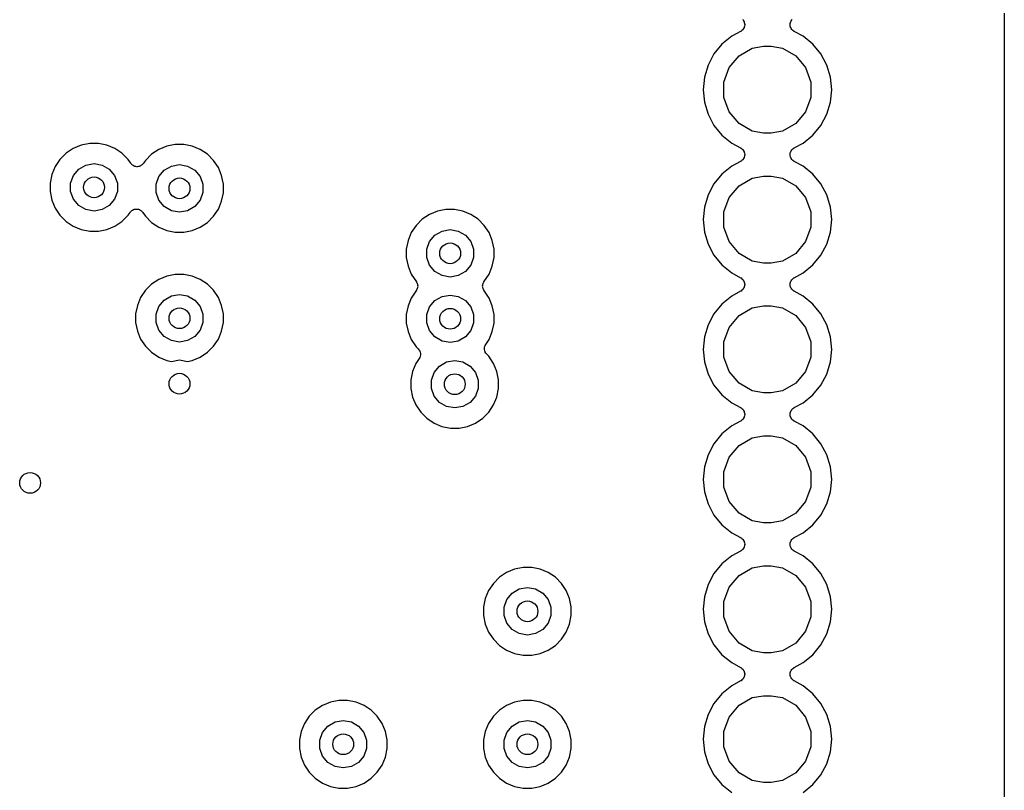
# Model space of a CAD drawing. Extents: x 91.4 to 190.2, y -113.9 to -59.9.
# Drawn here: x 170.28 to 189.52, y -99.35 to -84.28 of the extents above; entities that cross this region are included whole.
import ezdxf

# ---------------------------------------------------------------- set-up
doc = ezdxf.new("R2010")
doc.units = 0
doc.header["$MEASUREMENT"] = 0
doc.layers.add('BLACK', color=7, linetype='CONTINUOUS')

msp = doc.modelspace()

# ---------------------------------------------------------------- linework, layer by layer
at = {"layer": 'BLACK', "linetype": 'CONTINUOUS'}
for p, q in [((189.52, -62.0385), (189.52, -109.157)), ((184.408, -84.2799), (184.41, -84.2841)), ((184.41, -84.2841), (184.414, -84.2874)), ((185.366, -84.2874), (185.37, -84.2841)), ((185.37, -84.2841), (185.372, -84.2799)), ((184.41, -84.4759), (184.408, -84.4801)), ((184.414, -84.4726), (184.41, -84.4759)), ((184.414, -84.2874), (184.424, -84.3061)), ((184.424, -84.4539), (184.414, -84.4726)), ((184.424, -84.3061), (184.435, -84.3241)), ((184.435, -84.4359), (184.424, -84.4539)), ((184.435, -84.3241), (184.436, -84.329)), ((184.436, -84.431), (184.435, -84.4359)), ((184.436, -84.329), (184.439, -84.3333)), ((184.439, -84.4267), (184.436, -84.431)), ((184.439, -84.3333), (184.442, -84.3543)), ((184.442, -84.4057), (184.439, -84.4267)), ((184.442, -84.3543), (184.446, -84.3751)), ((184.446, -84.3849), (184.442, -84.4057)), ((184.446, -84.3751), (184.445, -84.38)), ((184.445, -84.38), (184.446, -84.3849)), ((185.334, -84.3751), (185.338, -84.3543)), ((185.335, -84.38), (185.334, -84.3751)), ((185.334, -84.3849), (185.335, -84.38)), ((185.338, -84.4057), (185.334, -84.3849)), ((185.338, -84.3543), (185.341, -84.3333)), ((185.341, -84.4267), (185.338, -84.4057)), ((185.341, -84.3333), (185.344, -84.329)), ((185.344, -84.431), (185.341, -84.4267)), ((185.344, -84.329), (185.345, -84.3241)), ((185.345, -84.4359), (185.344, -84.431)), ((185.345, -84.3241), (185.356, -84.3061)), ((185.356, -84.4539), (185.345, -84.4359)), ((185.356, -84.3061), (185.366, -84.2874)), ((185.366, -84.4726), (185.356, -84.4539)), ((185.37, -84.4759), (185.366, -84.4726)), ((185.372, -84.4801), (185.37, -84.4759)), ((184.192, -84.6056), (184.002, -84.7618)), ((184.367, -84.5123), (184.192, -84.6056)), ((184.371, -84.5092), (184.367, -84.5123)), ((184.375, -84.5074), (184.371, -84.5092)), ((184.391, -84.4932), (184.375, -84.5074)), ((184.408, -84.4801), (184.391, -84.4932)), ((185.389, -84.4932), (185.372, -84.4801)), ((185.405, -84.5074), (185.389, -84.4932)), ((185.409, -84.5092), (185.405, -84.5074)), ((185.413, -84.5123), (185.409, -84.5092)), ((185.588, -84.6056), (185.413, -84.5123)), ((185.778, -84.7618), (185.588, -84.6056)), ((184.002, -84.7618), (183.846, -84.9522)), ((184.335, -84.9888), (184.595, -84.8389)), ((184.595, -84.8389), (184.816, -84.8)), ((184.816, -84.8), (184.964, -84.8)), ((184.964, -84.8), (185.185, -84.8389)), ((185.185, -84.8389), (185.445, -84.9888)), ((185.934, -84.9522), (185.778, -84.7618)), ((183.846, -84.9522), (183.73, -85.1693)), ((184.143, -85.2184), (184.335, -84.9888)), ((185.445, -84.9888), (185.637, -85.2184)), ((186.05, -85.1693), (185.934, -84.9522)), ((183.73, -85.1693), (183.658, -85.405)), ((184.04, -85.5001), (184.143, -85.2184)), ((185.637, -85.2184), (185.74, -85.5001)), ((186.122, -85.405), (186.05, -85.1693)), ((183.658, -85.405), (183.634, -85.65)), ((186.146, -85.65), (186.122, -85.405)), ((184.04, -85.7999), (184.04, -85.5001)), ((185.74, -85.5001), (185.74, -85.7999)), ((183.634, -85.65), (183.658, -85.895)), ((184.143, -86.0816), (184.04, -85.7999)), ((185.74, -85.7999), (185.637, -86.0816)), ((186.122, -85.895), (186.146, -85.65)), ((183.658, -85.895), (183.73, -86.1307)), ((186.05, -86.1307), (186.122, -85.895)), ((183.73, -86.1307), (183.846, -86.3478)), ((184.335, -86.3112), (184.143, -86.0816)), ((185.637, -86.0816), (185.445, -86.3112)), ((185.934, -86.3478), (186.05, -86.1307)), ((183.846, -86.3478), (184.002, -86.5382)), ((184.595, -86.4611), (184.335, -86.3112)), ((185.445, -86.3112), (185.185, -86.4611)), ((185.778, -86.5382), (185.934, -86.3478)), ((184.002, -86.5382), (184.192, -86.6944)), ((184.816, -86.5), (184.595, -86.4611)), ((184.964, -86.5), (184.816, -86.5)), ((185.185, -86.4611), (184.964, -86.5)), ((185.588, -86.6944), (185.778, -86.5382)), ((171.48, -86.7357), (171.324, -86.8004)), ((171.646, -86.7028), (171.48, -86.7357)), ((171.814, -86.7028), (171.646, -86.7028)), ((171.98, -86.7357), (171.814, -86.7028)), ((172.136, -86.8004), (171.98, -86.7357)), ((173.15, -86.7557), (172.994, -86.8204)), ((173.316, -86.7228), (173.15, -86.7557)), ((173.484, -86.7228), (173.316, -86.7228)), ((173.65, -86.7557), (173.484, -86.7228)), ((173.806, -86.8204), (173.65, -86.7557)), ((184.192, -86.6944), (184.367, -86.7877)), ((185.413, -86.7877), (185.588, -86.6944)), ((171.184, -86.8942), (171.064, -87.0136)), ((171.324, -86.8004), (171.184, -86.8942)), ((172.276, -86.8942), (172.136, -86.8004)), ((172.396, -87.0136), (172.276, -86.8942)), ((172.854, -86.9142), (172.734, -87.0336)), ((172.994, -86.8204), (172.854, -86.9142)), ((173.946, -86.9142), (173.806, -86.8204)), ((174.066, -87.0336), (173.946, -86.9142)), ((184.367, -86.7877), (184.371, -86.7908)), ((184.371, -86.7908), (184.375, -86.7926)), ((184.375, -86.7926), (184.391, -86.8068)), ((184.391, -86.8068), (184.408, -86.8199)), ((184.408, -86.8199), (184.41, -86.8241)), ((184.41, -86.8241), (184.414, -86.8274)), ((184.414, -86.8274), (184.424, -86.8461)), ((184.424, -86.8461), (184.435, -86.8641)), ((184.435, -86.9759), (184.424, -86.9939)), ((184.435, -86.8641), (184.436, -86.869)), ((184.436, -86.971), (184.435, -86.9759)), ((184.436, -86.869), (184.439, -86.8733)), ((184.439, -86.9667), (184.436, -86.971)), ((184.439, -86.8733), (184.442, -86.8943)), ((184.442, -86.9457), (184.439, -86.9667)), ((184.442, -86.8943), (184.446, -86.9151)), ((184.446, -86.9249), (184.442, -86.9457)), ((184.446, -86.9151), (184.445, -86.92)), ((184.445, -86.92), (184.446, -86.9249)), ((185.334, -86.9151), (185.338, -86.8943)), ((185.335, -86.92), (185.334, -86.9151)), ((185.334, -86.9249), (185.335, -86.92)), ((185.338, -86.9457), (185.334, -86.9249)), ((185.338, -86.8943), (185.341, -86.8733)), ((185.341, -86.9667), (185.338, -86.9457)), ((185.341, -86.8733), (185.344, -86.869)), ((185.344, -86.971), (185.341, -86.9667)), ((185.344, -86.869), (185.345, -86.8641)), ((185.345, -86.9759), (185.344, -86.971)), ((185.345, -86.8641), (185.356, -86.8461)), ((185.356, -86.9939), (185.345, -86.9759)), ((185.356, -86.8461), (185.366, -86.8274)), ((185.366, -86.8274), (185.37, -86.8241)), ((185.37, -86.8241), (185.372, -86.8199)), ((185.372, -86.8199), (185.389, -86.8068)), ((185.389, -86.8068), (185.405, -86.7926)), ((185.405, -86.7926), (185.409, -86.7908)), ((185.409, -86.7908), (185.413, -86.7877)), ((170.97, -87.154), (170.906, -87.31)), ((171.064, -87.0136), (170.97, -87.154)), ((171.432, -87.2044), (171.571, -87.1237)), ((171.571, -87.1237), (171.73, -87.0957)), ((171.73, -87.0957), (171.889, -87.1237)), ((171.889, -87.1237), (172.028, -87.2044)), ((172.447, -87.0901), (172.396, -87.0136)), ((172.458, -87.1019), (172.447, -87.0901)), ((172.468, -87.1151), (172.458, -87.1019)), ((172.476, -87.1206), (172.468, -87.1151)), ((172.483, -87.1277), (172.476, -87.1206)), ((172.498, -87.135), (172.483, -87.1277)), ((172.511, -87.144), (172.498, -87.135)), ((172.521, -87.1464), (172.511, -87.144)), ((172.53, -87.1508), (172.521, -87.1464)), ((172.546, -87.1525), (172.53, -87.1508)), ((172.562, -87.1564), (172.546, -87.1525)), ((172.572, -87.1554), (172.562, -87.1564)), ((172.581, -87.1564), (172.572, -87.1554)), ((172.597, -87.1525), (172.581, -87.1564)), ((172.614, -87.1508), (172.597, -87.1525)), ((172.623, -87.1464), (172.614, -87.1508)), ((172.632, -87.144), (172.623, -87.1464)), ((172.646, -87.135), (172.632, -87.144)), ((172.66, -87.1277), (172.646, -87.135)), ((172.667, -87.1206), (172.66, -87.1277)), ((172.675, -87.1151), (172.667, -87.1206)), ((172.685, -87.1019), (172.675, -87.1151)), ((172.696, -87.0901), (172.685, -87.1019)), ((172.734, -87.0336), (172.696, -87.0901)), ((173.102, -87.2244), (173.241, -87.1437)), ((173.241, -87.1437), (173.4, -87.1157)), ((173.4, -87.1157), (173.559, -87.1437)), ((173.559, -87.1437), (173.698, -87.2244)), ((174.16, -87.174), (174.066, -87.0336)), ((184.192, -87.1456), (184.002, -87.3018)), ((184.367, -87.0523), (184.192, -87.1456)), ((184.371, -87.0492), (184.367, -87.0523)), ((184.375, -87.0474), (184.371, -87.0492)), ((184.391, -87.0332), (184.375, -87.0474)), ((184.408, -87.0201), (184.391, -87.0332)), ((184.41, -87.0159), (184.408, -87.0201)), ((184.414, -87.0126), (184.41, -87.0159)), ((184.424, -86.9939), (184.414, -87.0126)), ((185.366, -87.0126), (185.356, -86.9939)), ((185.37, -87.0159), (185.366, -87.0126)), ((185.372, -87.0201), (185.37, -87.0159)), ((185.389, -87.0332), (185.372, -87.0201)), ((185.405, -87.0474), (185.389, -87.0332)), ((185.409, -87.0492), (185.405, -87.0474)), ((185.413, -87.0523), (185.409, -87.0492)), ((185.588, -87.1456), (185.413, -87.0523)), ((185.778, -87.3018), (185.588, -87.1456)), ((170.906, -87.31), (170.873, -87.4756)), ((171.273, -87.4794), (171.328, -87.3279)), ((171.328, -87.3279), (171.432, -87.2044)), ((172.028, -87.2044), (172.132, -87.3279)), ((172.132, -87.3279), (172.187, -87.4794)), ((172.943, -87.4994), (172.998, -87.3479)), ((172.998, -87.3479), (173.102, -87.2244)), ((173.698, -87.2244), (173.802, -87.3479)), ((173.802, -87.3479), (173.857, -87.4994)), ((174.224, -87.33), (174.16, -87.174)), ((174.257, -87.4956), (174.224, -87.33)), ((184.002, -87.3018), (183.846, -87.4922)), ((184.595, -87.3789), (184.816, -87.34)), ((184.816, -87.34), (184.964, -87.34)), ((184.964, -87.34), (185.185, -87.3789)), ((185.934, -87.4922), (185.778, -87.3018)), ((170.873, -87.4756), (170.873, -87.6444)), ((171.273, -87.6406), (171.273, -87.4794)), ((172.187, -87.4794), (172.187, -87.6406)), ((172.943, -87.6606), (172.943, -87.4994)), ((173.857, -87.4994), (173.857, -87.6606)), ((174.257, -87.6644), (174.257, -87.4956)), ((183.846, -87.4922), (183.73, -87.7093)), ((184.143, -87.7584), (184.335, -87.5288)), ((184.335, -87.5288), (184.595, -87.3789)), ((185.185, -87.3789), (185.445, -87.5288)), ((185.445, -87.5288), (185.637, -87.7584)), ((186.05, -87.7093), (185.934, -87.4922)), ((170.873, -87.6444), (170.906, -87.81)), ((171.328, -87.7921), (171.273, -87.6406)), ((172.187, -87.6406), (172.132, -87.7921)), ((172.998, -87.8121), (172.943, -87.6606)), ((173.857, -87.6606), (173.802, -87.8121)), ((174.224, -87.83), (174.257, -87.6644)), ((183.73, -87.7093), (183.658, -87.945)), ((186.122, -87.945), (186.05, -87.7093)), ((170.906, -87.81), (170.97, -87.966)), ((171.432, -87.9156), (171.328, -87.7921)), ((171.571, -87.9963), (171.432, -87.9156)), ((172.028, -87.9156), (171.889, -87.9963)), ((172.132, -87.7921), (172.028, -87.9156)), ((173.102, -87.9356), (172.998, -87.8121)), ((173.241, -88.0163), (173.102, -87.9356)), ((173.698, -87.9356), (173.559, -88.0163)), ((173.802, -87.8121), (173.698, -87.9356)), ((174.16, -87.986), (174.224, -87.83)), ((184.04, -88.0401), (184.143, -87.7584)), ((185.637, -87.7584), (185.74, -88.0401)), ((170.97, -87.966), (171.064, -88.1064)), ((171.064, -88.1064), (171.184, -88.2258)), ((171.73, -88.0243), (171.571, -87.9963)), ((171.889, -87.9963), (171.73, -88.0243)), ((172.276, -88.2258), (172.396, -88.1064)), ((172.396, -88.1064), (172.434, -88.0499)), ((172.434, -88.0499), (172.445, -88.0381)), ((172.445, -88.0381), (172.455, -88.0249)), ((172.455, -88.0249), (172.463, -88.0194)), ((172.463, -88.0194), (172.47, -88.0123)), ((172.47, -88.0123), (172.484, -88.005)), ((172.484, -88.005), (172.498, -87.9959)), ((172.498, -87.9959), (172.507, -87.9936)), ((172.507, -87.9936), (172.516, -87.9892)), ((172.516, -87.9892), (172.533, -87.9875)), ((172.533, -87.9875), (172.549, -87.9836)), ((172.549, -87.9836), (172.558, -87.9846)), ((172.558, -87.9846), (172.568, -87.9836)), ((172.568, -87.9836), (172.584, -87.9875)), ((172.584, -87.9875), (172.6, -87.9892)), ((172.6, -87.9892), (172.609, -87.9936)), ((172.609, -87.9936), (172.619, -87.9959)), ((172.619, -87.9959), (172.632, -88.005)), ((172.632, -88.005), (172.647, -88.0123)), ((172.647, -88.0123), (172.654, -88.0194)), ((172.654, -88.0194), (172.662, -88.0249)), ((172.662, -88.0249), (172.672, -88.0381)), ((172.672, -88.0381), (172.683, -88.0499)), ((172.683, -88.0499), (172.734, -88.1264)), ((172.734, -88.1264), (172.854, -88.2458)), ((173.4, -88.0443), (173.241, -88.0163)), ((173.559, -88.0163), (173.4, -88.0443)), ((173.946, -88.2458), (174.066, -88.1264)), ((174.066, -88.1264), (174.16, -87.986)), ((178.284, -88.0904), (178.144, -88.1842)), ((178.44, -88.0257), (178.284, -88.0904)), ((178.606, -87.9928), (178.44, -88.0257)), ((178.774, -87.9928), (178.606, -87.9928)), ((178.94, -88.0257), (178.774, -87.9928)), ((179.096, -88.0904), (178.94, -88.0257)), ((179.236, -88.1842), (179.096, -88.0904)), ((183.658, -87.945), (183.634, -88.19)), ((184.04, -88.3399), (184.04, -88.0401)), ((185.74, -88.0401), (185.74, -88.3399)), ((186.146, -88.19), (186.122, -87.945)), ((171.184, -88.2258), (171.324, -88.3196)), ((171.324, -88.3196), (171.48, -88.3843)), ((171.98, -88.3843), (172.136, -88.3196)), ((172.136, -88.3196), (172.276, -88.2258)), ((172.854, -88.2458), (172.994, -88.3396)), ((173.806, -88.3396), (173.946, -88.2458)), ((178.024, -88.3036), (177.93, -88.444)), ((178.144, -88.1842), (178.024, -88.3036)), ((179.356, -88.3036), (179.236, -88.1842)), ((179.45, -88.444), (179.356, -88.3036)), ((183.634, -88.19), (183.658, -88.435)), ((186.122, -88.435), (186.146, -88.19)), ((171.48, -88.3843), (171.646, -88.4172)), ((171.646, -88.4172), (171.814, -88.4172)), ((171.814, -88.4172), (171.98, -88.3843)), ((172.994, -88.3396), (173.15, -88.4043)), ((173.15, -88.4043), (173.316, -88.4372)), ((173.316, -88.4372), (173.484, -88.4372)), ((173.484, -88.4372), (173.65, -88.4043)), ((173.65, -88.4043), (173.806, -88.3396)), ((177.93, -88.444), (177.866, -88.6)), ((178.288, -88.6179), (178.392, -88.4944)), ((178.392, -88.4944), (178.531, -88.4137)), ((178.531, -88.4137), (178.69, -88.3857)), ((178.69, -88.3857), (178.849, -88.4137)), ((178.849, -88.4137), (178.988, -88.4944)), ((178.988, -88.4944), (179.092, -88.6179)), ((179.514, -88.6), (179.45, -88.444)), ((183.658, -88.435), (183.73, -88.6707)), ((184.143, -88.6216), (184.04, -88.3399)), ((185.74, -88.3399), (185.637, -88.6216)), ((186.05, -88.6707), (186.122, -88.435)), ((177.866, -88.6), (177.833, -88.7656)), ((178.233, -88.7694), (178.288, -88.6179)), ((179.092, -88.6179), (179.147, -88.7694)), ((179.547, -88.7656), (179.514, -88.6)), ((183.73, -88.6707), (183.846, -88.8878)), ((184.335, -88.8512), (184.143, -88.6216)), ((185.637, -88.6216), (185.445, -88.8512)), ((185.934, -88.8878), (186.05, -88.6707)), ((177.833, -88.7656), (177.833, -88.9344)), ((178.233, -88.9306), (178.233, -88.7694)), ((179.147, -88.7694), (179.147, -88.9306)), ((179.547, -88.9344), (179.547, -88.7656)), ((183.846, -88.8878), (184.002, -89.0782)), ((184.595, -89.0011), (184.335, -88.8512)), ((185.445, -88.8512), (185.185, -89.0011)), ((185.778, -89.0782), (185.934, -88.8878)), ((177.833, -88.9344), (177.866, -89.1)), ((178.288, -89.0821), (178.233, -88.9306)), ((178.392, -89.2056), (178.288, -89.0821)), ((179.092, -89.0821), (178.988, -89.2056)), ((179.147, -88.9306), (179.092, -89.0821)), ((179.514, -89.1), (179.547, -88.9344)), ((184.002, -89.0782), (184.192, -89.2344)), ((184.816, -89.04), (184.595, -89.0011)), ((184.964, -89.04), (184.816, -89.04)), ((185.185, -89.0011), (184.964, -89.04)), ((185.588, -89.2344), (185.778, -89.0782)), ((173.316, -89.2628), (173.15, -89.2957)), ((173.484, -89.2628), (173.316, -89.2628)), ((173.65, -89.2957), (173.484, -89.2628)), ((177.866, -89.1), (177.93, -89.256)), ((177.93, -89.256), (178.031, -89.4067)), ((178.531, -89.2863), (178.392, -89.2056)), ((178.69, -89.3143), (178.531, -89.2863)), ((178.849, -89.2863), (178.69, -89.3143)), ((178.988, -89.2056), (178.849, -89.2863)), ((179.349, -89.4067), (179.45, -89.256)), ((179.45, -89.256), (179.514, -89.1)), ((184.192, -89.2344), (184.367, -89.3277)), ((185.413, -89.3277), (185.588, -89.2344)), ((172.854, -89.4542), (172.734, -89.5736)), ((172.994, -89.3604), (172.854, -89.4542)), ((173.15, -89.2957), (172.994, -89.3604)), ((173.806, -89.3604), (173.65, -89.2957)), ((173.946, -89.4542), (173.806, -89.3604)), ((174.066, -89.5736), (173.946, -89.4542)), ((178.031, -89.4067), (178.035, -89.4157)), ((178.035, -89.4157), (178.041, -89.4237)), ((178.041, -89.4237), (178.045, -89.4394)), ((178.045, -89.4394), (178.052, -89.4543)), ((178.052, -89.4543), (178.053, -89.4642)), ((178.053, -89.4642), (178.055, -89.4737)), ((178.055, -89.4737), (178.054, -89.49)), ((179.325, -89.4737), (179.327, -89.4642)), ((179.326, -89.49), (179.325, -89.4737)), ((179.327, -89.4642), (179.328, -89.4543)), ((179.328, -89.4543), (179.335, -89.4394)), ((179.335, -89.4394), (179.339, -89.4237)), ((179.339, -89.4237), (179.345, -89.4157)), ((179.345, -89.4157), (179.349, -89.4067)), ((184.367, -89.3277), (184.371, -89.3308)), ((184.371, -89.3308), (184.375, -89.3326)), ((184.375, -89.3326), (184.391, -89.3468)), ((184.391, -89.3468), (184.408, -89.3599)), ((184.408, -89.3599), (184.41, -89.3641)), ((184.41, -89.3641), (184.414, -89.3674)), ((184.414, -89.3674), (184.424, -89.3861)), ((184.424, -89.3861), (184.435, -89.4041)), ((184.435, -89.4041), (184.436, -89.409)), ((184.436, -89.409), (184.439, -89.4133)), ((184.439, -89.4133), (184.442, -89.4343)), ((184.442, -89.4343), (184.446, -89.4551)), ((184.446, -89.4649), (184.442, -89.4857)), ((184.446, -89.4551), (184.445, -89.46)), ((184.445, -89.46), (184.446, -89.4649)), ((185.334, -89.4551), (185.338, -89.4343)), ((185.335, -89.46), (185.334, -89.4551)), ((185.334, -89.4649), (185.335, -89.46)), ((185.338, -89.4857), (185.334, -89.4649)), ((185.338, -89.4343), (185.341, -89.4133)), ((185.341, -89.4133), (185.344, -89.409)), ((185.344, -89.409), (185.345, -89.4041)), ((185.345, -89.4041), (185.356, -89.3861)), ((185.356, -89.3861), (185.366, -89.3674)), ((185.366, -89.3674), (185.37, -89.3641)), ((185.37, -89.3641), (185.372, -89.3599)), ((185.372, -89.3599), (185.389, -89.3468)), ((185.389, -89.3468), (185.405, -89.3326)), ((185.405, -89.3326), (185.409, -89.3308)), ((185.409, -89.3308), (185.413, -89.3277)), ((172.734, -89.5736), (172.64, -89.714)), ((173.241, -89.6837), (173.4, -89.6557)), ((173.4, -89.6557), (173.559, -89.6837)), ((174.16, -89.714), (174.066, -89.5736)), ((178.031, -89.5733), (177.93, -89.724)), ((178.035, -89.5643), (178.031, -89.5733)), ((178.041, -89.5563), (178.035, -89.5643)), ((178.045, -89.5406), (178.041, -89.5563)), ((178.052, -89.5257), (178.045, -89.5406)), ((178.053, -89.5158), (178.052, -89.5257)), ((178.055, -89.5063), (178.053, -89.5158)), ((178.054, -89.49), (178.055, -89.5063)), ((178.531, -89.6937), (178.69, -89.6657)), ((178.69, -89.6657), (178.849, -89.6937)), ((179.325, -89.5063), (179.326, -89.49)), ((179.327, -89.5158), (179.325, -89.5063)), ((179.328, -89.5257), (179.327, -89.5158)), ((179.335, -89.5406), (179.328, -89.5257)), ((179.339, -89.5563), (179.335, -89.5406)), ((179.345, -89.5643), (179.339, -89.5563)), ((179.349, -89.5733), (179.345, -89.5643)), ((179.45, -89.724), (179.349, -89.5733)), ((184.367, -89.5923), (184.192, -89.6856)), ((184.371, -89.5892), (184.367, -89.5923)), ((184.375, -89.5874), (184.371, -89.5892)), ((184.391, -89.5732), (184.375, -89.5874)), ((184.408, -89.5601), (184.391, -89.5732)), ((184.41, -89.5559), (184.408, -89.5601)), ((184.414, -89.5526), (184.41, -89.5559)), ((184.424, -89.5339), (184.414, -89.5526)), ((184.435, -89.5159), (184.424, -89.5339)), ((184.436, -89.511), (184.435, -89.5159)), ((184.439, -89.5067), (184.436, -89.511)), ((184.442, -89.4857), (184.439, -89.5067)), ((185.341, -89.5067), (185.338, -89.4857)), ((185.344, -89.511), (185.341, -89.5067)), ((185.345, -89.5159), (185.344, -89.511)), ((185.356, -89.5339), (185.345, -89.5159)), ((185.366, -89.5526), (185.356, -89.5339)), ((185.37, -89.5559), (185.366, -89.5526)), ((185.372, -89.5601), (185.37, -89.5559)), ((185.389, -89.5732), (185.372, -89.5601)), ((185.405, -89.5874), (185.389, -89.5732)), ((185.409, -89.5892), (185.405, -89.5874)), ((185.413, -89.5923), (185.409, -89.5892)), ((185.588, -89.6856), (185.413, -89.5923)), ((172.64, -89.714), (172.576, -89.87)), ((172.998, -89.8879), (173.102, -89.7644)), ((173.102, -89.7644), (173.241, -89.6837)), ((173.559, -89.6837), (173.698, -89.7644)), ((173.698, -89.7644), (173.802, -89.8879)), ((174.224, -89.87), (174.16, -89.714)), ((177.93, -89.724), (177.866, -89.88)), ((178.288, -89.8979), (178.392, -89.7744)), ((178.392, -89.7744), (178.531, -89.6937)), ((178.849, -89.6937), (178.988, -89.7744)), ((178.988, -89.7744), (179.092, -89.8979)), ((179.514, -89.88), (179.45, -89.724)), ((184.002, -89.8418), (183.846, -90.0322)), ((184.192, -89.6856), (184.002, -89.8418)), ((185.778, -89.8418), (185.588, -89.6856)), ((185.934, -90.0322), (185.778, -89.8418)), ((172.576, -89.87), (172.543, -90.0356)), ((172.543, -90.0356), (172.543, -90.2044)), ((172.943, -90.0394), (172.998, -89.8879)), ((172.943, -90.2006), (172.943, -90.0394)), ((173.802, -89.8879), (173.857, -90.0394)), ((173.857, -90.0394), (173.857, -90.2006)), ((174.257, -90.0356), (174.224, -89.87)), ((174.257, -90.2044), (174.257, -90.0356)), ((177.866, -89.88), (177.833, -90.0456)), ((177.833, -90.0456), (177.833, -90.2144)), ((178.233, -90.0494), (178.288, -89.8979)), ((178.233, -90.2106), (178.233, -90.0494)), ((179.092, -89.8979), (179.147, -90.0494)), ((179.147, -90.0494), (179.147, -90.2106)), ((179.547, -90.0456), (179.514, -89.88)), ((179.547, -90.2144), (179.547, -90.0456)), ((183.846, -90.0322), (183.73, -90.2493)), ((184.335, -90.0688), (184.595, -89.9189)), ((184.595, -89.9189), (184.816, -89.88)), ((184.816, -89.88), (184.964, -89.88)), ((184.964, -89.88), (185.185, -89.9189)), ((185.185, -89.9189), (185.445, -90.0688)), ((186.05, -90.2493), (185.934, -90.0322)), ((172.543, -90.2044), (172.576, -90.37)), ((172.998, -90.3521), (172.943, -90.2006)), ((173.857, -90.2006), (173.802, -90.3521)), ((174.224, -90.37), (174.257, -90.2044)), ((177.833, -90.2144), (177.866, -90.38)), ((178.288, -90.3621), (178.233, -90.2106)), ((179.147, -90.2106), (179.092, -90.3621)), ((179.514, -90.38), (179.547, -90.2144)), ((183.73, -90.2493), (183.658, -90.485)), ((184.143, -90.2984), (184.335, -90.0688)), ((185.445, -90.0688), (185.637, -90.2984)), ((186.122, -90.485), (186.05, -90.2493)), ((172.576, -90.37), (172.64, -90.526)), ((173.102, -90.4756), (172.998, -90.3521)), ((173.802, -90.3521), (173.698, -90.4756)), ((174.16, -90.526), (174.224, -90.37)), ((177.866, -90.38), (177.93, -90.536)), ((178.392, -90.4856), (178.288, -90.3621)), ((179.092, -90.3621), (178.988, -90.4856)), ((179.45, -90.536), (179.514, -90.38)), ((184.04, -90.5801), (184.143, -90.2984)), ((185.637, -90.2984), (185.74, -90.5801)), ((172.64, -90.526), (172.734, -90.6664)), ((173.241, -90.5563), (173.102, -90.4756)), ((173.4, -90.5843), (173.241, -90.5563)), ((173.559, -90.5563), (173.4, -90.5843)), ((173.698, -90.4756), (173.559, -90.5563)), ((174.066, -90.6664), (174.16, -90.526)), ((177.93, -90.536), (178.024, -90.6764)), ((178.531, -90.5663), (178.392, -90.4856)), ((178.69, -90.5943), (178.531, -90.5663)), ((178.849, -90.5663), (178.69, -90.5943)), ((178.988, -90.4856), (178.849, -90.5663)), ((179.375, -90.6547), (179.385, -90.6323)), ((179.385, -90.6323), (179.45, -90.536)), ((183.658, -90.485), (183.634, -90.73)), ((184.04, -90.8799), (184.04, -90.5801)), ((185.74, -90.5801), (185.74, -90.8799)), ((186.146, -90.73), (186.122, -90.485)), ((172.734, -90.6664), (172.854, -90.7858)), ((172.854, -90.7858), (172.994, -90.8796)), ((173.806, -90.8796), (173.946, -90.7858)), ((173.946, -90.7858), (174.066, -90.6664)), ((178.024, -90.6764), (178.066, -90.7183)), ((178.066, -90.7183), (178.08, -90.7383)), ((178.08, -90.7383), (178.094, -90.758)), ((178.094, -90.758), (178.095, -90.7596)), ((178.095, -90.7596), (178.096, -90.761)), ((178.096, -90.761), (178.102, -90.7845)), ((178.102, -90.7845), (178.109, -90.808)), ((178.109, -90.8113), (178.107, -90.8356)), ((178.109, -90.808), (178.109, -90.8097)), ((178.109, -90.8097), (178.109, -90.8113)), ((179.361, -90.7287), (179.363, -90.7044)), ((179.361, -90.7303), (179.361, -90.7287)), ((179.361, -90.732), (179.361, -90.7303)), ((179.368, -90.7554), (179.361, -90.732)), ((179.363, -90.7044), (179.364, -90.68)), ((179.364, -90.68), (179.365, -90.6785)), ((179.365, -90.6768), (179.375, -90.6547)), ((179.365, -90.6785), (179.365, -90.6768)), ((179.374, -90.779), (179.368, -90.7554)), ((179.375, -90.7804), (179.374, -90.779)), ((179.376, -90.782), (179.375, -90.7804)), ((179.39, -90.8017), (179.376, -90.782)), ((179.404, -90.8217), (179.39, -90.8017)), ((179.446, -90.8636), (179.404, -90.8217)), ((183.634, -90.73), (183.658, -90.975)), ((186.122, -90.975), (186.146, -90.73)), ((172.994, -90.8796), (173.15, -90.9443)), ((173.15, -90.9443), (173.245, -90.9631)), ((173.245, -90.9631), (173.4, -90.9357)), ((173.4, -90.9357), (173.555, -90.9631)), ((173.555, -90.9631), (173.65, -90.9443)), ((173.65, -90.9443), (173.806, -90.8796)), ((178.02, -91.004), (177.956, -91.16)), ((178.085, -90.9077), (178.02, -91.004)), ((178.095, -90.8853), (178.085, -90.9077)), ((178.105, -90.8632), (178.095, -90.8853)), ((178.106, -90.86), (178.105, -90.8615)), ((178.105, -90.8615), (178.105, -90.8632)), ((178.107, -90.8356), (178.106, -90.86)), ((178.482, -91.0544), (178.621, -90.9737)), ((178.621, -90.9737), (178.78, -90.9457)), ((178.78, -90.9457), (178.939, -90.9737)), ((178.939, -90.9737), (179.078, -91.0544)), ((179.54, -91.004), (179.446, -90.8636)), ((179.604, -91.16), (179.54, -91.004)), ((183.658, -90.975), (183.73, -91.2107)), ((184.143, -91.1616), (184.04, -90.8799)), ((185.74, -90.8799), (185.637, -91.1616)), ((186.05, -91.2107), (186.122, -90.975)), ((177.956, -91.16), (177.923, -91.3256)), ((178.323, -91.3294), (178.378, -91.1779)), ((178.378, -91.1779), (178.482, -91.0544)), ((179.078, -91.0544), (179.182, -91.1779)), ((179.182, -91.1779), (179.237, -91.3294)), ((179.637, -91.3256), (179.604, -91.16)), ((183.73, -91.2107), (183.846, -91.4278)), ((184.335, -91.3912), (184.143, -91.1616)), ((185.637, -91.1616), (185.445, -91.3912)), ((185.934, -91.4278), (186.05, -91.2107)), ((177.923, -91.3256), (177.923, -91.4944)), ((178.323, -91.4906), (178.323, -91.3294)), ((179.237, -91.3294), (179.237, -91.4906)), ((179.637, -91.4944), (179.637, -91.3256)), ((184.595, -91.5411), (184.335, -91.3912)), ((185.445, -91.3912), (185.185, -91.5411)), ((177.923, -91.4944), (177.956, -91.66)), ((178.378, -91.6421), (178.323, -91.4906)), ((179.237, -91.4906), (179.182, -91.6421)), ((179.604, -91.66), (179.637, -91.4944)), ((183.846, -91.4278), (184.002, -91.6182)), ((184.816, -91.58), (184.595, -91.5411)), ((184.964, -91.58), (184.816, -91.58)), ((185.185, -91.5411), (184.964, -91.58)), ((185.778, -91.6182), (185.934, -91.4278)), ((177.956, -91.66), (178.02, -91.816)), ((178.482, -91.7656), (178.378, -91.6421)), ((178.621, -91.8463), (178.482, -91.7656)), ((179.078, -91.7656), (178.939, -91.8463)), ((179.182, -91.6421), (179.078, -91.7656)), ((179.54, -91.816), (179.604, -91.66)), ((184.002, -91.6182), (184.192, -91.7744)), ((184.192, -91.7744), (184.367, -91.8677)), ((185.413, -91.8677), (185.588, -91.7744)), ((185.588, -91.7744), (185.778, -91.6182)), ((178.02, -91.816), (178.114, -91.9564)), ((178.114, -91.9564), (178.234, -92.0758)), ((178.78, -91.8743), (178.621, -91.8463)), ((178.939, -91.8463), (178.78, -91.8743)), ((179.326, -92.0758), (179.446, -91.9564)), ((179.446, -91.9564), (179.54, -91.816)), ((184.367, -91.8677), (184.371, -91.8708)), ((184.371, -91.8708), (184.375, -91.8726)), ((184.375, -91.8726), (184.391, -91.8868)), ((184.391, -91.8868), (184.408, -91.8999)), ((184.408, -91.8999), (184.41, -91.9041)), ((184.41, -91.9041), (184.414, -91.9074)), ((184.414, -91.9074), (184.424, -91.9261)), ((184.424, -91.9261), (184.435, -91.9441)), ((184.435, -91.9441), (184.436, -91.949)), ((184.436, -91.949), (184.439, -91.9533)), ((184.439, -91.9533), (184.442, -91.9743)), ((184.442, -91.9743), (184.446, -91.9951)), ((185.334, -91.9951), (185.338, -91.9743)), ((185.338, -91.9743), (185.341, -91.9533)), ((185.341, -91.9533), (185.344, -91.949)), ((185.344, -91.949), (185.345, -91.9441)), ((185.345, -91.9441), (185.356, -91.9261)), ((185.356, -91.9261), (185.366, -91.9074)), ((185.366, -91.9074), (185.37, -91.9041)), ((185.37, -91.9041), (185.372, -91.8999)), ((185.372, -91.8999), (185.389, -91.8868)), ((185.389, -91.8868), (185.405, -91.8726)), ((185.405, -91.8726), (185.409, -91.8708)), ((185.409, -91.8708), (185.413, -91.8677)), ((178.234, -92.0758), (178.374, -92.1696)), ((178.374, -92.1696), (178.53, -92.2343)), ((179.03, -92.2343), (179.186, -92.1696)), ((179.186, -92.1696), (179.326, -92.0758)), ((184.367, -92.1323), (184.192, -92.2256)), ((184.371, -92.1292), (184.367, -92.1323)), ((184.375, -92.1274), (184.371, -92.1292)), ((184.391, -92.1132), (184.375, -92.1274)), ((184.408, -92.1001), (184.391, -92.1132)), ((184.41, -92.0959), (184.408, -92.1001)), ((184.414, -92.0926), (184.41, -92.0959)), ((184.424, -92.0739), (184.414, -92.0926)), ((184.435, -92.0559), (184.424, -92.0739)), ((184.436, -92.051), (184.435, -92.0559)), ((184.439, -92.0467), (184.436, -92.051)), ((184.442, -92.0257), (184.439, -92.0467)), ((184.446, -92.0049), (184.442, -92.0257)), ((184.446, -91.9951), (184.445, -92)), ((184.445, -92), (184.446, -92.0049)), ((185.335, -92), (185.334, -91.9951)), ((185.334, -92.0049), (185.335, -92)), ((185.338, -92.0257), (185.334, -92.0049)), ((185.341, -92.0467), (185.338, -92.0257)), ((185.344, -92.051), (185.341, -92.0467)), ((185.345, -92.0559), (185.344, -92.051)), ((185.356, -92.0739), (185.345, -92.0559)), ((185.366, -92.0926), (185.356, -92.0739)), ((185.37, -92.0959), (185.366, -92.0926)), ((185.372, -92.1001), (185.37, -92.0959)), ((185.389, -92.1132), (185.372, -92.1001)), ((185.405, -92.1274), (185.389, -92.1132)), ((185.409, -92.1292), (185.405, -92.1274)), ((185.413, -92.1323), (185.409, -92.1292)), ((185.588, -92.2256), (185.413, -92.1323)), ((178.53, -92.2343), (178.696, -92.2672)), ((178.696, -92.2672), (178.864, -92.2672)), ((178.864, -92.2672), (179.03, -92.2343)), ((184.192, -92.2256), (184.002, -92.3818)), ((185.778, -92.3818), (185.588, -92.2256)), ((184.002, -92.3818), (183.846, -92.5722)), ((184.335, -92.6088), (184.595, -92.4589)), ((184.595, -92.4589), (184.816, -92.42)), ((184.816, -92.42), (184.964, -92.42)), ((184.964, -92.42), (185.185, -92.4589)), ((185.185, -92.4589), (185.445, -92.6088)), ((185.934, -92.5722), (185.778, -92.3818)), ((183.846, -92.5722), (183.73, -92.7893)), ((184.143, -92.8384), (184.335, -92.6088)), ((185.445, -92.6088), (185.637, -92.8384)), ((186.05, -92.7893), (185.934, -92.5722)), ((183.73, -92.7893), (183.658, -93.025)), ((184.04, -93.1201), (184.143, -92.8384)), ((185.637, -92.8384), (185.74, -93.1201)), ((186.122, -93.025), (186.05, -92.7893)), ((183.658, -93.025), (183.634, -93.27)), ((184.04, -93.4199), (184.04, -93.1201)), ((185.74, -93.1201), (185.74, -93.4199)), ((186.146, -93.27), (186.122, -93.025)), ((183.634, -93.27), (183.658, -93.515)), ((186.122, -93.515), (186.146, -93.27)), ((183.658, -93.515), (183.73, -93.7507)), ((184.143, -93.7016), (184.04, -93.4199)), ((185.74, -93.4199), (185.637, -93.7016)), ((186.05, -93.7507), (186.122, -93.515)), ((184.335, -93.9312), (184.143, -93.7016)), ((185.637, -93.7016), (185.445, -93.9312)), ((183.73, -93.7507), (183.846, -93.9678)), ((185.934, -93.9678), (186.05, -93.7507)), ((183.846, -93.9678), (184.002, -94.1582)), ((184.595, -94.0811), (184.335, -93.9312)), ((184.816, -94.12), (184.595, -94.0811)), ((185.185, -94.0811), (184.964, -94.12)), ((185.445, -93.9312), (185.185, -94.0811)), ((185.778, -94.1582), (185.934, -93.9678)), ((184.002, -94.1582), (184.192, -94.3144)), ((184.964, -94.12), (184.816, -94.12)), ((185.588, -94.3144), (185.778, -94.1582)), ((184.192, -94.3144), (184.367, -94.4077)), ((184.367, -94.4077), (184.371, -94.4108)), ((184.371, -94.4108), (184.375, -94.4126)), ((184.375, -94.4126), (184.391, -94.4268)), ((184.391, -94.4268), (184.408, -94.4399)), ((184.408, -94.4399), (184.41, -94.4441)), ((184.41, -94.4441), (184.414, -94.4474)), ((184.414, -94.4474), (184.424, -94.4661)), ((184.424, -94.4661), (184.435, -94.4841)), ((184.435, -94.4841), (184.436, -94.489)), ((185.344, -94.489), (185.345, -94.4841)), ((185.345, -94.4841), (185.356, -94.4661)), ((185.356, -94.4661), (185.366, -94.4474)), ((185.366, -94.4474), (185.37, -94.4441)), ((185.37, -94.4441), (185.372, -94.4399)), ((185.372, -94.4399), (185.389, -94.4268)), ((185.389, -94.4268), (185.405, -94.4126)), ((185.405, -94.4126), (185.409, -94.4108)), ((185.409, -94.4108), (185.413, -94.4077)), ((185.413, -94.4077), (185.588, -94.3144)), ((184.367, -94.6723), (184.192, -94.7656)), ((184.371, -94.6692), (184.367, -94.6723)), ((184.375, -94.6674), (184.371, -94.6692)), ((184.391, -94.6532), (184.375, -94.6674)), ((184.408, -94.6401), (184.391, -94.6532)), ((184.41, -94.6359), (184.408, -94.6401)), ((184.414, -94.6326), (184.41, -94.6359)), ((184.424, -94.6139), (184.414, -94.6326)), ((184.435, -94.5959), (184.424, -94.6139)), ((184.436, -94.591), (184.435, -94.5959)), ((184.436, -94.489), (184.439, -94.4933)), ((184.439, -94.5867), (184.436, -94.591)), ((184.439, -94.4933), (184.442, -94.5143)), ((184.442, -94.5657), (184.439, -94.5867)), ((184.442, -94.5143), (184.446, -94.5351)), ((184.446, -94.5449), (184.442, -94.5657)), ((184.446, -94.5351), (184.445, -94.54)), ((184.445, -94.54), (184.446, -94.5449)), ((185.334, -94.5351), (185.338, -94.5143)), ((185.335, -94.54), (185.334, -94.5351)), ((185.334, -94.5449), (185.335, -94.54)), ((185.338, -94.5657), (185.334, -94.5449)), ((185.338, -94.5143), (185.341, -94.4933)), ((185.341, -94.5867), (185.338, -94.5657)), ((185.341, -94.4933), (185.344, -94.489)), ((185.344, -94.591), (185.341, -94.5867)), ((185.345, -94.5959), (185.344, -94.591)), ((185.356, -94.6139), (185.345, -94.5959)), ((185.366, -94.6326), (185.356, -94.6139)), ((185.37, -94.6359), (185.366, -94.6326)), ((185.372, -94.6401), (185.37, -94.6359)), ((185.389, -94.6532), (185.372, -94.6401)), ((185.405, -94.6674), (185.389, -94.6532)), ((185.409, -94.6692), (185.405, -94.6674)), ((185.413, -94.6723), (185.409, -94.6692)), ((185.588, -94.7656), (185.413, -94.6723)), ((184.192, -94.7656), (184.002, -94.9218)), ((185.778, -94.9218), (185.588, -94.7656)), ((179.95, -95.0257), (179.794, -95.0904)), ((180.116, -94.9928), (179.95, -95.0257)), ((180.284, -94.9928), (180.116, -94.9928)), ((180.45, -95.0257), (180.284, -94.9928)), ((180.606, -95.0904), (180.45, -95.0257)), ((184.002, -94.9218), (183.846, -95.1122)), ((184.335, -95.1488), (184.595, -94.9989)), ((184.595, -94.9989), (184.816, -94.96)), ((184.816, -94.96), (184.964, -94.96)), ((184.964, -94.96), (185.185, -94.9989)), ((185.185, -94.9989), (185.445, -95.1488)), ((185.934, -95.1122), (185.778, -94.9218)), ((179.654, -95.1842), (179.534, -95.3036)), ((179.794, -95.0904), (179.654, -95.1842)), ((180.746, -95.1842), (180.606, -95.0904)), ((180.866, -95.3036), (180.746, -95.1842)), ((183.846, -95.1122), (183.73, -95.3293)), ((184.143, -95.3784), (184.335, -95.1488)), ((185.445, -95.1488), (185.637, -95.3784)), ((186.05, -95.3293), (185.934, -95.1122)), ((179.44, -95.444), (179.376, -95.6)), ((179.534, -95.3036), (179.44, -95.444)), ((179.902, -95.4944), (180.041, -95.4137)), ((180.041, -95.4137), (180.2, -95.3857)), ((180.2, -95.3857), (180.359, -95.4137)), ((180.359, -95.4137), (180.498, -95.4944)), ((180.96, -95.444), (180.866, -95.3036)), ((181.024, -95.6), (180.96, -95.444)), ((183.73, -95.3293), (183.658, -95.565)), ((184.04, -95.6601), (184.143, -95.3784)), ((185.637, -95.3784), (185.74, -95.6601)), ((186.122, -95.565), (186.05, -95.3293)), ((179.376, -95.6), (179.343, -95.7656)), ((179.743, -95.7694), (179.798, -95.6179)), ((179.798, -95.6179), (179.902, -95.4944)), ((180.498, -95.4944), (180.602, -95.6179)), ((180.602, -95.6179), (180.657, -95.7694)), ((181.057, -95.7656), (181.024, -95.6)), ((183.658, -95.565), (183.634, -95.81)), ((186.146, -95.81), (186.122, -95.565)), ((179.343, -95.7656), (179.343, -95.9344)), ((179.743, -95.9306), (179.743, -95.7694)), ((180.657, -95.7694), (180.657, -95.9306)), ((181.057, -95.9344), (181.057, -95.7656)), ((183.634, -95.81), (183.658, -96.055)), ((184.04, -95.9599), (184.04, -95.6601)), ((185.74, -95.6601), (185.74, -95.9599)), ((186.122, -96.055), (186.146, -95.81)), ((179.343, -95.9344), (179.376, -96.1)), ((179.798, -96.0821), (179.743, -95.9306)), ((180.657, -95.9306), (180.602, -96.0821)), ((181.024, -96.1), (181.057, -95.9344)), ((184.143, -96.2416), (184.04, -95.9599)), ((185.74, -95.9599), (185.637, -96.2416)), ((179.376, -96.1), (179.44, -96.256)), ((179.902, -96.2056), (179.798, -96.0821)), ((180.041, -96.2863), (179.902, -96.2056)), ((180.498, -96.2056), (180.359, -96.2863)), ((180.602, -96.0821), (180.498, -96.2056)), ((180.96, -96.256), (181.024, -96.1)), ((183.658, -96.055), (183.73, -96.2907)), ((186.05, -96.2907), (186.122, -96.055)), ((179.44, -96.256), (179.534, -96.3964)), ((179.534, -96.3964), (179.654, -96.5158)), ((180.2, -96.3143), (180.041, -96.2863)), ((180.359, -96.2863), (180.2, -96.3143)), ((180.746, -96.5158), (180.866, -96.3964)), ((180.866, -96.3964), (180.96, -96.256)), ((183.73, -96.2907), (183.846, -96.5078)), ((184.335, -96.4712), (184.143, -96.2416)), ((185.637, -96.2416), (185.445, -96.4712)), ((185.934, -96.5078), (186.05, -96.2907)), ((179.654, -96.5158), (179.794, -96.6096)), ((180.606, -96.6096), (180.746, -96.5158)), ((183.846, -96.5078), (184.002, -96.6982)), ((184.595, -96.6211), (184.335, -96.4712)), ((185.445, -96.4712), (185.185, -96.6211)), ((185.778, -96.6982), (185.934, -96.5078)), ((179.794, -96.6096), (179.95, -96.6743)), ((179.95, -96.6743), (180.116, -96.7072)), ((180.116, -96.7072), (180.284, -96.7072)), ((180.284, -96.7072), (180.45, -96.6743)), ((180.45, -96.6743), (180.606, -96.6096)), ((184.002, -96.6982), (184.192, -96.8544)), ((184.816, -96.66), (184.595, -96.6211)), ((184.964, -96.66), (184.816, -96.66)), ((185.185, -96.6211), (184.964, -96.66)), ((185.588, -96.8544), (185.778, -96.6982)), ((184.192, -96.8544), (184.367, -96.9477)), ((184.367, -96.9477), (184.371, -96.9508)), ((184.371, -96.9508), (184.375, -96.9526)), ((184.375, -96.9526), (184.391, -96.9668)), ((184.391, -96.9668), (184.408, -96.9799)), ((184.408, -96.9799), (184.41, -96.9841)), ((184.41, -96.9841), (184.414, -96.9874)), ((185.366, -96.9874), (185.37, -96.9841)), ((185.37, -96.9841), (185.372, -96.9799)), ((185.372, -96.9799), (185.389, -96.9668)), ((185.389, -96.9668), (185.405, -96.9526)), ((185.405, -96.9526), (185.409, -96.9508)), ((185.409, -96.9508), (185.413, -96.9477)), ((185.413, -96.9477), (185.588, -96.8544)), ((184.41, -97.1759), (184.408, -97.1801)), ((184.414, -97.1726), (184.41, -97.1759)), ((184.414, -96.9874), (184.424, -97.0061)), ((184.424, -97.1539), (184.414, -97.1726)), ((184.424, -97.0061), (184.435, -97.0241)), ((184.435, -97.1359), (184.424, -97.1539)), ((184.435, -97.0241), (184.436, -97.029)), ((184.436, -97.131), (184.435, -97.1359)), ((184.436, -97.029), (184.439, -97.0333)), ((184.439, -97.1267), (184.436, -97.131)), ((184.439, -97.0333), (184.442, -97.0543)), ((184.442, -97.1057), (184.439, -97.1267)), ((184.442, -97.0543), (184.446, -97.0751)), ((184.446, -97.0849), (184.442, -97.1057)), ((184.446, -97.0751), (184.445, -97.08)), ((184.445, -97.08), (184.446, -97.0849)), ((185.334, -97.0751), (185.338, -97.0543)), ((185.335, -97.08), (185.334, -97.0751)), ((185.334, -97.0849), (185.335, -97.08)), ((185.338, -97.1057), (185.334, -97.0849)), ((185.338, -97.0543), (185.341, -97.0333)), ((185.341, -97.1267), (185.338, -97.1057)), ((185.341, -97.0333), (185.344, -97.029)), ((185.344, -97.131), (185.341, -97.1267)), ((185.344, -97.029), (185.345, -97.0241)), ((185.345, -97.1359), (185.344, -97.131)), ((185.345, -97.0241), (185.356, -97.0061)), ((185.356, -97.1539), (185.345, -97.1359)), ((185.356, -97.0061), (185.366, -96.9874)), ((185.366, -97.1726), (185.356, -97.1539)), ((185.37, -97.1759), (185.366, -97.1726)), ((185.372, -97.1801), (185.37, -97.1759)), ((184.192, -97.3056), (184.002, -97.4618)), ((184.367, -97.2123), (184.192, -97.3056)), ((184.371, -97.2092), (184.367, -97.2123)), ((184.375, -97.2074), (184.371, -97.2092)), ((184.391, -97.1932), (184.375, -97.2074)), ((184.408, -97.1801), (184.391, -97.1932)), ((185.389, -97.1932), (185.372, -97.1801)), ((185.405, -97.2074), (185.389, -97.1932)), ((185.409, -97.2092), (185.405, -97.2074)), ((185.413, -97.2123), (185.409, -97.2092)), ((185.588, -97.3056), (185.413, -97.2123)), ((185.778, -97.4618), (185.588, -97.3056)), ((184.002, -97.4618), (183.846, -97.6522)), ((184.335, -97.6888), (184.595, -97.5389)), ((184.595, -97.5389), (184.816, -97.5)), ((184.816, -97.5), (184.964, -97.5)), ((184.964, -97.5), (185.185, -97.5389)), ((185.185, -97.5389), (185.445, -97.6888)), ((185.934, -97.6522), (185.778, -97.4618)), ((176.194, -97.6904), (176.054, -97.7842)), ((176.35, -97.6257), (176.194, -97.6904)), ((176.516, -97.5928), (176.35, -97.6257)), ((176.684, -97.5928), (176.516, -97.5928)), ((176.85, -97.6257), (176.684, -97.5928)), ((177.006, -97.6904), (176.85, -97.6257)), ((177.146, -97.7842), (177.006, -97.6904)), ((179.794, -97.6904), (179.654, -97.7842)), ((179.95, -97.6257), (179.794, -97.6904)), ((180.116, -97.5928), (179.95, -97.6257)), ((180.284, -97.5928), (180.116, -97.5928)), ((180.45, -97.6257), (180.284, -97.5928)), ((180.606, -97.6904), (180.45, -97.6257)), ((180.746, -97.7842), (180.606, -97.6904)), ((183.846, -97.6522), (183.73, -97.8693)), ((184.143, -97.9184), (184.335, -97.6888)), ((185.445, -97.6888), (185.637, -97.9184)), ((186.05, -97.8693), (185.934, -97.6522)), ((175.934, -97.9036), (175.84, -98.044)), ((176.054, -97.7842), (175.934, -97.9036)), ((177.266, -97.9036), (177.146, -97.7842)), ((177.36, -98.044), (177.266, -97.9036)), ((179.534, -97.9036), (179.44, -98.044)), ((179.654, -97.7842), (179.534, -97.9036)), ((180.866, -97.9036), (180.746, -97.7842)), ((180.96, -98.044), (180.866, -97.9036)), ((183.73, -97.8693), (183.658, -98.105)), ((184.04, -98.2001), (184.143, -97.9184)), ((185.637, -97.9184), (185.74, -98.2001)), ((186.122, -98.105), (186.05, -97.8693)), ((175.84, -98.044), (175.776, -98.2)), ((176.198, -98.2179), (176.302, -98.0944)), ((176.302, -98.0944), (176.441, -98.0137)), ((176.441, -98.0137), (176.6, -97.9857)), ((176.6, -97.9857), (176.759, -98.0137)), ((176.759, -98.0137), (176.898, -98.0944)), ((176.898, -98.0944), (177.002, -98.2179)), ((177.424, -98.2), (177.36, -98.044)), ((179.44, -98.044), (179.376, -98.2)), ((179.798, -98.2179), (179.902, -98.0944)), ((179.902, -98.0944), (180.041, -98.0137)), ((180.041, -98.0137), (180.2, -97.9857)), ((180.2, -97.9857), (180.359, -98.0137)), ((180.359, -98.0137), (180.498, -98.0944)), ((180.498, -98.0944), (180.602, -98.2179)), ((181.024, -98.2), (180.96, -98.044)), ((183.658, -98.105), (183.634, -98.35)), ((186.146, -98.35), (186.122, -98.105)), ((175.776, -98.2), (175.743, -98.3656)), ((176.143, -98.3694), (176.198, -98.2179)), ((177.002, -98.2179), (177.057, -98.3694)), ((177.457, -98.3656), (177.424, -98.2)), ((179.376, -98.2), (179.343, -98.3656)), ((179.743, -98.3694), (179.798, -98.2179)), ((180.602, -98.2179), (180.657, -98.3694)), ((181.057, -98.3656), (181.024, -98.2)), ((184.04, -98.4999), (184.04, -98.2001)), ((185.74, -98.2001), (185.74, -98.4999)), ((175.743, -98.3656), (175.743, -98.5344)), ((176.143, -98.5306), (176.143, -98.3694)), ((177.057, -98.3694), (177.057, -98.5306)), ((177.457, -98.5344), (177.457, -98.3656)), ((179.343, -98.3656), (179.343, -98.5344)), ((179.743, -98.5306), (179.743, -98.3694)), ((180.657, -98.3694), (180.657, -98.5306)), ((181.057, -98.5344), (181.057, -98.3656)), ((183.634, -98.35), (183.658, -98.595)), ((184.143, -98.7816), (184.04, -98.4999)), ((185.74, -98.4999), (185.637, -98.7816)), ((186.122, -98.595), (186.146, -98.35)), ((175.743, -98.5344), (175.776, -98.7)), ((175.776, -98.7), (175.84, -98.856)), ((176.198, -98.6821), (176.143, -98.5306)), ((176.302, -98.8056), (176.198, -98.6821)), ((177.002, -98.6821), (176.898, -98.8056)), ((177.057, -98.5306), (177.002, -98.6821)), ((177.36, -98.856), (177.424, -98.7)), ((177.424, -98.7), (177.457, -98.5344)), ((179.343, -98.5344), (179.376, -98.7)), ((179.376, -98.7), (179.44, -98.856)), ((179.798, -98.6821), (179.743, -98.5306)), ((179.902, -98.8056), (179.798, -98.6821)), ((180.602, -98.6821), (180.498, -98.8056)), ((180.657, -98.5306), (180.602, -98.6821)), ((180.96, -98.856), (181.024, -98.7)), ((181.024, -98.7), (181.057, -98.5344)), ((183.658, -98.595), (183.73, -98.8307)), ((186.05, -98.8307), (186.122, -98.595)), ((175.84, -98.856), (175.934, -98.9964)), ((176.441, -98.8863), (176.302, -98.8056)), ((176.6, -98.9143), (176.441, -98.8863)), ((176.759, -98.8863), (176.6, -98.9143)), ((176.898, -98.8056), (176.759, -98.8863)), ((177.266, -98.9964), (177.36, -98.856)), ((179.44, -98.856), (179.534, -98.9964)), ((180.041, -98.8863), (179.902, -98.8056)), ((180.2, -98.9143), (180.041, -98.8863)), ((180.359, -98.8863), (180.2, -98.9143)), ((180.498, -98.8056), (180.359, -98.8863)), ((180.866, -98.9964), (180.96, -98.856)), ((183.73, -98.8307), (183.846, -99.0478)), ((184.335, -99.0112), (184.143, -98.7816)), ((185.637, -98.7816), (185.445, -99.0112)), ((185.934, -99.0478), (186.05, -98.8307)), ((175.934, -98.9964), (176.054, -99.1158)), ((177.146, -99.1158), (177.266, -98.9964)), ((179.534, -98.9964), (179.654, -99.1158)), ((180.746, -99.1158), (180.866, -98.9964)), ((183.846, -99.0478), (184.002, -99.2382)), ((184.595, -99.1611), (184.335, -99.0112)), ((185.445, -99.0112), (185.185, -99.1611)), ((185.778, -99.2382), (185.934, -99.0478)), ((176.054, -99.1158), (176.194, -99.2096)), ((176.194, -99.2096), (176.35, -99.2743)), ((176.35, -99.2743), (176.516, -99.3072)), ((176.684, -99.3072), (176.85, -99.2743)), ((176.85, -99.2743), (177.006, -99.2096)), ((177.006, -99.2096), (177.146, -99.1158)), ((179.654, -99.1158), (179.794, -99.2096)), ((179.794, -99.2096), (179.95, -99.2743)), ((179.95, -99.2743), (180.116, -99.3072)), ((180.284, -99.3072), (180.45, -99.2743)), ((180.45, -99.2743), (180.606, -99.2096)), ((180.606, -99.2096), (180.746, -99.1158)), ((184.002, -99.2382), (184.192, -99.3944)), ((184.816, -99.2), (184.595, -99.1611)), ((184.964, -99.2), (184.816, -99.2)), ((185.185, -99.1611), (184.964, -99.2)), ((185.588, -99.3944), (185.778, -99.2382)), ((176.516, -99.3072), (176.684, -99.3072)), ((180.116, -99.3072), (180.284, -99.3072))]:
    msp.add_line(p, q, dxfattribs=at)
at = {"layer": 'BLACK'}
for centre in [(171.73, -87.56), (173.4, -87.58), (178.69, -88.85), (173.4, -90.12), (178.69, -90.13), (173.4, -91.4), (178.78, -91.41), (170.48, -93.34), (180.2, -95.85), (176.6, -98.45), (180.2, -98.45)]:
    msp.add_circle(centre, 0.2032, dxfattribs=at)

doc.saveas('drawing.dxf')
